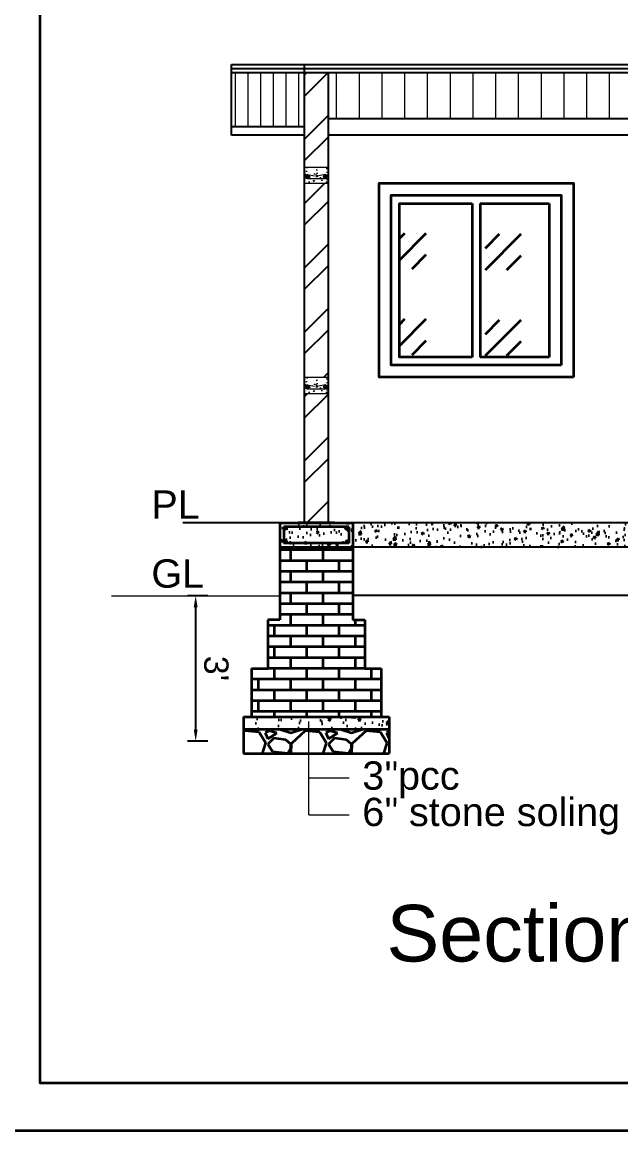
# Model space of a CAD drawing. Header units: inches. Extents: x 367408 to 422529, y -59171 to -41521.
# Drawn here: x 380590.4 to 380738.4, y -57853.4 to -57579.2 of the extents above; entities that cross this region are included whole.
import ezdxf

# ---------------------------------------------------------------- set-up
doc = ezdxf.new("R2010")
doc.units = ezdxf.units.IN
doc.header["$LTSCALE"] = 2
doc.header["$MEASUREMENT"] = 0
doc.header["$PDMODE"] = 34
doc.layers.get('0').update_dxf_attribs({"linetype": 'CONTINUOUS'})
doc.layers.get('DEFPOINTS').update_dxf_attribs({"color": 141, "linetype": 'CONTINUOUS'})
for name, color, linetype, lineweight in [('door', 20, 'CONTINUOUS', 35), ('steps', 253, 'CONTINUOUS', 20), ('WALL - A', 1, 'CONTINUOUS', 40)]:
    doc.layers.add(name, color=color, linetype=linetype, lineweight=lineweight)
doc.layers.add('Normal Wall', color=7, linetype='CONTINUOUS', lineweight=35, true_color=0xffaf89)
doc.styles.add('Lettring Text', font='arial.ttf')
doc.styles.get("Standard").update_dxf_attribs({"font": 'ARIALN.TTF'})
doc.dimstyles.new('Copy of Standard', dxfattribs={"dimtxt": 6, "dimasz": 2.875, "dimexe": 2, "dimexo": 4, "dimgap": 2, "dimtad": 1, "dimdec": 0, "dimrnd": 1, "dimzin": 0, "dimdsep": 46, "dimlunit": 4, "dimtxsty": 'Lettring Text', "dimcen": 0.1, "dimclrd": 7, "dimclre": 7, "dimclrt": 7, "dimazin": 0, "dimtfac": 0.645, "dimtdec": 0, "dimtmove": 1, "dimatfit": 0, "dimfxl": 3, "dimfxlon": 1, "dimtfillclr": 256, "dimtolj": 1, "dimtzin": 0, "dimlwd": -1, "dimlwe": -1, "dimarcsym": 2})
pattern_1 = [(45, (-4250.66, -1178.308), (-7.9549513, 7.9549513), []), (45, (-4245.356, -1178.308), (-7.9549513, 7.9549513), [])]
pattern_2 = [(228.0127875, (19617.466, -26972.2036), (-120, -135), [2.01804, -199.7863207]), (184.96974073, (19616.116, -26973.70356), (180, 15), [3.46302, -342.8388714]), (132.51044708, (19612.666, -26974.0036), (150, -165), [2.44182, -241.74048894]), (267.273689, (19606.816, -26977.7536), (15, 300), [3.15357, -312.2033706]), (292.83365418, (19606.666, -26980.9036), (-75, 180), [3.092325, -306.1405969]), (357.273689, (19607.866, -26983.7536), (-300, 15), [3.15357, -312.2033706]), (37.69424047, (19611.01603, -26983.90356), (-195, -150), [4.170435, -412.87272823]), (72.25532837, (19614.31603, -26981.35356), (105, 330), [3.93732, -389.79482245]), (121.42956562, (19615.516, -26977.6036), (-120, 195), [3.16425, -313.26109665]), (175.2363583, (19613.866, -26974.9036), (165, -15), [3.61248, -177.0114387]), (222.3974378, (19610.26603, -26974.60356), (-180, -165), [4.67172, -462.5006251]), (138.81407483, (19621.666, -26977.9036), (-105, 90), [1.594515, -157.8576722]), (171.4692344, (19620.466, -26976.8536), (195, -30), [3.033555, -300.32267124]), (225, (19617.466, -26976.404), (-2e-15, -15), [2.121315, -19.09188844]), (203.1985905, (19616.416, -26974.6036), (75, 30), [1.14237, -113.0942266]), (291.8014095, (19615.366, -26975.0536), (-15, 45), [1.615545, -79.1619271]), (30.9637565, (19615.966, -26976.5536), (45, 30), [2.623935, -84.8403434]), (161.5650512, (19618.216, -26975.2036), (30, -15), [1.897365, -45.5367999]), (16.38954033, (19606.666, -26975.0536), (150, 45), [2.658, -263.1426772]), (70.34617594, (19609.216, -26974.3036), (-60, -165), [2.229915, -220.7611162]), (293.1985905, (19618.216, -26972.2036), (-30, 75), [2.284725, -111.9518716]), (343.61045967, (19619.116, -26974.3036), (-150, 45), [2.658, -263.1426772]), (339.4439548, (19606.666, -26984.3536), (-75, 30), [2.5632, -125.5968562]), (294.77514057, (19609.066, -26985.2536), (-75, 165), [2.14767, -212.61964595]), (66.8014095, (19618.366, -26987.2036), (30, 75), [2.284725, -111.9518716]), (17.35402464, (19619.266, -26985.1036), (-195, -60), [2.514465, -248.9313542]), (69.4439548, (19611.016, -26987.2036), (-30, -75), [1.2816, -126.8784562]), (101.3099325, (19617.466, -26987.2036), (-15, 60), [0.76485, -75.7204427]), (165.9637565, (19617.316, -26986.4536), (45, -15), [3.092325, -58.7542594]), (186.00900596, (19614.316, -26985.7036), (150, 15), [2.86575, -283.7088476]), (303.6900675, (19615.966, -26977.9036), (-15, 30), [2.16333, -51.91993913]), (353.15722659, (19617.16603, -26979.70356), (255, -30), [3.77691, -373.91343936]), (60.9453959, (19620.916, -26980.1536), (-60, -105), [1.54434, -152.8901121]), (90, (19621.666, -26978.804), (-15, 15), [0.9, -14.1]), (120.25643716, (19614.016, -26985.2536), (60, -105), [2.08386, -206.30279984]), (48.0127875, (19612.966, -26983.4536), (120, 135), [4.03608, -197.7682807]), (0, (19615.666, -26980.454), (15, 15), [3.9, -11.1]), (325.30484647, (19619.566, -26980.4536), (150, -105), [2.37171, -234.7991145]), (254.0546041, (19621.516, -26981.8036), (-15, -60), [2.18403, -107.01761834]), (207.64597536, (19620.916, -26983.90356), (-285, -150), [3.555975, -352.04211273]), (175.42607874, (19617.76603, -26985.55356), (-195, 15), [3.761985, -372.4361011])]
pattern_3 = [(50, (316334.833, 58809.151), (5.73808146, -0.50201708), [0.6, -6.6]), (355, (316334.833, 58809.151), (-1.11001067, 6.01753707), [0.48, -5.28]), (100.4514, (316335.3113, 58809.1093), (4.62807505, 5.51551634), [0.50992152, -5.6091369]), (46.1842, (316334.833, 58810.751), (8.5379284, -1.3241521), [0.9, -9.9]), (96.6356, (316335.545, 58810.641), (7.47730164, 7.79294297), [0.7648823, -8.413704]), (351.1842, (316334.833, 58810.751), (7.47729556, 7.7929488), [0.72, -7.92]), (21, (316335.633, 58810.351), (4.77525642, -3.22095113), [0.6, -6.6]), (326, (316335.633, 58810.351), (1.94652266, 5.80120036), [0.48, -5.28]), (71.4514, (316336.031, 58810.083), (6.72178103, 2.58024397), [0.50992152, -5.6091369]), (37.5, (316334.8332, 58809.1512), (0.097278843, 2.66315083), [0, -5.216, 0, -5.36, 0, -5.3]), (7.5, (316334.8332, 58809.1512), (2.1045563, 3.155293695), [0, -3.056, 0, -5.096, 0, -2.02]), (327.5, (316333.0492, 58809.1512), (4.27057949, -0.180438974), [0, -2, 0, -6.24, 0, -8.28]), (317.5, (316332.249, 58809.151), (4.66548935, 0.80083986), [0, -2.6, 0, -4.144, 0, -5.88])]

# ---------------------------------------------------------------- blocks, each defined once
blk = doc.blocks.new('*D1038')
at = {"color": 7, "transparency": 16777216}
for p, q in [((380636.26, -57721.08), (380631.26, -57721.08)), ((380633.26, -57754.2), (380633.26, -57723.95)), ((380636.26, -57757.07), (380631.26, -57757.07))]:
    blk.add_line(p, q, dxfattribs=at)
at = {"color": 7, "linetype": 'ByBlock', "transparency": 16777216}
for points in [[(380633.74, -57723.95), (380632.78, -57723.95), (380633.26, -57721.08)], [(380633.74, -57754.2), (380632.79, -57754.2), (380633.26, -57757.07)]]:
    blk.add_solid(points, dxfattribs=at)
at = {"layer": 'DEFPOINTS', "color": 0, "linetype": 'ByBlock', "transparency": 16777216}
for p in [(380633.26, -57721.08), (380645.08, -57721.08), (380645.08, -57757.07)]:
    blk.add_point(p, dxfattribs=at)
at = {"color": 7, "linetype": 'ByBlock', "lineweight": 5, "transparency": 16777216, "insert": (380638.33, -57739.07), "char_height": 6, "attachment_point": 5, "rotation": 270.0012, "style": 'Lettring Text'}
blk.add_mtext("\\A1;3'", dxfattribs=at)

msp = doc.modelspace()

# ---------------------------------------------------------------- hatches: boundary and pattern name
at = {"linetype": 'ByBlock', "lineweight": 5}
h = msp.add_hatch(dxfattribs=at)
h.set_pattern_fill('AR-CONC', scale=0.5, style=0)
h.set_pattern_definition([(50, (-4413.4235, -1178.3082), (3.586300913, -0.313760675), [0.375, -4.125]), (355, (-4413.4235, -1178.3082), (-0.693756668, 3.76096067), [0.3, -3.3]), (100.4514445, (-4413.1246, -1178.3344), (2.892544234, 3.447199955), [0.31870096, -3.50571056]), (46.1842, (-4413.4235, -1177.3082), (5.336206653, -0.827596404), [0.5625, -6.1875]), (96.6356355, (-4412.979, -1177.377), (4.67330973, 4.870593004), [0.47805171, -5.2585688]), (351.184164, (-4413.4235, -1177.308), (4.673309725, 4.870593), [0.45, -4.950000005]), (21, (-4412.9235, -1177.5582), (2.98453526, -2.013094453), [0.375, -4.125]), (326, (-4412.9235, -1177.5582), (1.21657666, 3.625750225), [0.3, -3.3]), (71.4514447, (-4412.6748, -1177.726), (4.201111884, 1.612655764), [0.31870095, -3.50571056]), (37.5, (-4413.4235, -1178.3082), (0.0607992766, 1.664469269), [0, -3.26, 0, -3.35, 0, -3.3125]), (7.5, (-4413.4235, -1178.3082), (1.315347687, 1.9720585594), [0, -1.91, 0, -3.185, 0, -1.2625]), (327.5, (-4414.5385, -1178.3082), (2.669112181, -0.1127743587), [0, -1.25, 0, -3.9, 0, -5.175]), (317.5, (-4415.0385, -1178.3082), (2.915930847, 0.500524912), [0, -1.625, 0, -2.59, 0, -3.675])])
h.paths.add_polyline_path([(380666.08, -57615.07), (380660.08, -57615.07), (380660.08, -57619.07), (380666.08, -57619.07)])
h.paths.add_polyline_path([(380665.87, -57617.44, -0.424176), (380665.36, -57617.94), (380660.88, -57617.94, -0.424176), (380660.37, -57617.44, -1), (380661.36, -57617.44, -0.404321), (380660.88, -57617.94), (380665.36, -57617.94, -0.404321), (380664.88, -57617.44, -1)], flags=16)
for points in [[(380660.37, -57617.44, 0.404321), (380660.85, -57617.94), (380660.88, -57617.94, 0.404321), (380661.36, -57617.44, 0.315664), (380661.03, -57616.97), (380660.86, -57616.95, 0.414214)], [(380665.87, -57617.44, 0.414214), (380665.37, -57616.95), (380665.2, -57616.97, 0.315664), (380664.88, -57617.44, 1)], [(380660.37, -57669.44, 0.404321), (380660.85, -57669.94), (380660.88, -57669.94, 0.404321), (380661.36, -57669.44, 0.315664), (380661.03, -57668.97), (380660.86, -57668.95, 0.414214)], [(380665.87, -57669.44, 0.414214), (380665.37, -57668.95), (380665.2, -57668.97, 0.315664), (380664.88, -57669.44, 1)]]:
    msp.add_hatch(color=7, dxfattribs=at).paths.add_polyline_path(points)
h = msp.add_hatch(dxfattribs=at)
h.set_pattern_fill('AR-CONC', scale=0.5, style=0)
h.set_pattern_definition([(50, (-4413.4235, -1230.3082), (3.586300913, -0.313760675), [0.375, -4.125]), (355, (-4413.4235, -1230.3082), (-0.693756668, 3.76096067), [0.3, -3.3]), (100.4514445, (-4413.1246, -1230.3344), (2.892544234, 3.447199955), [0.31870096, -3.50571056]), (46.1842, (-4413.4235, -1229.3082), (5.336206653, -0.827596404), [0.5625, -6.1875]), (96.6356355, (-4412.979, -1229.377), (4.67330973, 4.870593004), [0.47805171, -5.2585688]), (351.184164, (-4413.4235, -1229.308), (4.673309725, 4.870593), [0.45, -4.950000005]), (21, (-4412.9235, -1229.5582), (2.98453526, -2.013094453), [0.375, -4.125]), (326, (-4412.9235, -1229.5582), (1.21657666, 3.625750225), [0.3, -3.3]), (71.4514447, (-4412.6748, -1229.726), (4.201111884, 1.612655764), [0.31870095, -3.50571056]), (37.5, (-4413.4235, -1230.3082), (0.0607992766, 1.664469269), [0, -3.26, 0, -3.35, 0, -3.3125]), (7.5, (-4413.4235, -1230.3082), (1.315347687, 1.9720585594), [0, -1.91, 0, -3.185, 0, -1.2625]), (327.5, (-4414.5385, -1230.3082), (2.669112181, -0.1127743587), [0, -1.25, 0, -3.9, 0, -5.175]), (317.5, (-4415.0385, -1230.3082), (2.915930847, 0.500524912), [0, -1.625, 0, -2.59, 0, -3.675])])
h.paths.add_polyline_path([(380666.08, -57667.07), (380660.08, -57667.07), (380660.08, -57671.07), (380666.08, -57671.07)])
h.paths.add_polyline_path([(380665.87, -57669.44, -0.424176), (380665.36, -57669.94), (380660.88, -57669.94, -0.424176), (380660.37, -57669.44, -1), (380661.36, -57669.44, -0.404321), (380660.88, -57669.94), (380665.36, -57669.94, -0.404321), (380664.88, -57669.44, -1)], flags=16)
at = {"layer": 'door', "ltscale": 0.5}
h = msp.add_hatch(dxfattribs=at)
h.set_pattern_fill('GOST_GLASS', color=256, scale=2.5)
h.set_pattern_definition([(45, (18253.844, -26987.204), (21.21320344, 0), [12.5, -17.5]), (45, (18259.147, -26987.204), (21.21320344, 0), [5, -25]), (45, (18253.844, -26981.9), (21.21320344, 0), [5, -25])])
h.paths.add_polyline_path([(380683.62, -57624.07), (380701.62, -57624.07), (380701.62, -57662.07), (380683.62, -57662.07)])
h = msp.add_hatch(dxfattribs=at)
h.set_pattern_fill('GOST_GLASS', color=256, scale=2.5)
h.set_pattern_definition([(45, (18234.844, -26987.389), (21.21320344, 0), [12.5, -17.5]), (45, (18240.147, -26987.389), (21.21320344, 0), [5, -25]), (45, (18234.844, -26982.085), (21.21320344, 0), [5, -25])])
h.paths.add_polyline_path([(380703.62, -57624.26), (380720.62, -57624.07), (380720.62, -57662.07), (380703.62, -57662.26)])
h = msp.add_hatch(dxfattribs=at)
h.set_pattern_fill('AR-CONC', color=256, scale=0.8, style=0)
h.set_pattern_definition(pattern_3)
h.paths.add_polyline_path([(380672.08, -57703.07), (380654.08, -57703.07), (380654.08, -57709.07), (380672.08, -57709.07), (380672.08, -57704.02)])
h.paths.add_polyline_path([(380671.08, -57704.02), (380671.08, -57708.07), (380655.08, -57708.07), (380655.08, -57704.02), (380655.38, -57704.02, -0.049683), (380655.45, -57704.02)], flags=16)
h.paths.add_polyline_path([(380671.07, -57704.36, -1), (380670.4, -57704.36, -1)], flags=0)
h.paths.add_polyline_path([(380671.08, -57707.74, -1), (380670.41, -57707.74, -1)], flags=16)
h.paths.add_polyline_path([(380655.75, -57707.74, -1), (380655.08, -57707.74, -1)], flags=16)
h = msp.add_hatch(dxfattribs=at)
h.set_pattern_fill('AR-CONC', color=256, scale=0.8, style=0)
h.set_pattern_definition([(50, (-4250.6595, -1178.3082), (5.73808146, -0.50201708), [0.6, -6.6]), (355, (-4250.6595, -1178.308), (-1.11001067, 6.01753707), [0.48, -5.28]), (100.4514445, (-4250.1814, -1178.35), (4.62807077, 5.51551993), [0.50992154, -5.6091369]), (46.1842, (-4250.6595, -1176.708), (8.53793065, -1.32415425), [0.9, -9.9]), (96.6356355, (-4249.948, -1176.819), (7.47729557, 7.7929488), [0.76488274, -8.41371008]), (351.184164, (-4250.6595, -1176.708), (7.47729556, 7.7929488), [0.72, -7.92]), (21, (-4249.8595, -1177.1082), (4.775256417, -3.220951125), [0.6, -6.6]), (326, (-4249.8595, -1177.108), (1.946522655, 5.80120036), [0.48, -5.28]), (71.4514447, (-4249.4616, -1177.3767), (6.72177901, 2.58024922), [0.50992152, -5.6091369]), (37.5, (-4250.6595, -1178.3082), (0.097278843, 2.663150831), [0, -5.216, 0, -5.36, 0, -5.3]), (7.5, (-4250.6595, -1178.3082), (2.1045563, 3.155293695), [0, -3.056, 0, -5.096, 0, -2.02]), (327.5, (-4252.4435, -1178.3082), (4.270579489, -0.180438974), [0, -2, 0, -6.24, 0, -8.28]), (317.5, (-4253.2435, -1178.3082), (4.665489355, 0.80083986), [0, -2.6, 0, -4.144, 0, -5.88])])
h.paths.add_polyline_path([(380672.08, -57703.07), (380672.08, -57709.07), (380768.16, -57709.07), (380768.16, -57703.07)])
h = msp.add_hatch(dxfattribs=at)
h.set_pattern_fill('AR-CONC', color=256, scale=0.8, style=0)
h.set_pattern_definition(pattern_3)
h.paths.add_polyline_path([(380671.08, -57704.02), (380655.08, -57704.02), (380655.08, -57708.07), (380671.08, -57708.07)])
h = msp.add_hatch(color=256, dxfattribs=at)
h.paths.add_polyline_path([(380655.75, -57704.35, 0.385424), (380655.45, -57704.02), (380655.38, -57704.02, 0.385424), (380655.08, -57704.35, 1)])
h.paths.add_polyline_path([(380655.08, -57707.74, 1), (380655.75, -57707.74, 1)])
h.paths.add_polyline_path([(380670.4, -57704.36, 1), (380671.07, -57704.36, 1)])
h.paths.add_polyline_path([(380670.41, -57707.74, 1), (380671.08, -57707.74, 1)])
at = {"layer": 'door', "ltscale": 0.5, "transparency": 33554648}
h = msp.add_hatch(dxfattribs=at)
h.set_pattern_fill('AR-BRSTD', color=256)
h.set_pattern_definition([(0, (225260.7592, -30815.6432), (0, 2.667), []), (90, (225260.759, -30815.643), (-4, 2.667), [2.667, -2.667])])
h.paths.add_polyline_path([(380672.08, -57709.07), (380654.08, -57709.07), (380654.08, -57727.07), (380672.08, -57727.07)])
h.paths.add_polyline_path([(380675.08, -57727.07), (380651.08, -57727.07), (380651.08, -57739.07), (380672.08, -57739.07), (380675.08, -57739.07)])
h.paths.add_polyline_path([(380679.08, -57739.07), (380672.08, -57739.07), (380651.08, -57739.07), (380647.08, -57739.07), (380647.08, -57751.07), (380679.08, -57751.07)])
at = {"layer": 'door', "ltscale": 0.5}
h = msp.add_hatch(dxfattribs=at)
h.set_pattern_fill('AR-CONC', color=256, style=0)
h.set_pattern_definition([(50, (375895.3406, 10691.81), (7.17260183, -0.62752135), [0.75, -8.25]), (355, (375895.3406, 10691.81), (-1.3875133, 7.5219213), [0.6, -6.6]), (100.4514, (375895.938, 10691.7576), (5.7850938, 6.8943954), [0.6374019, -7.0114211]), (46.1842, (375895.341, 10693.81), (10.6724105, -1.6551901), [1.125, -12.375]), (96.6356, (375896.23, 10693.672), (9.346627, 9.7411787), [0.9561029, -10.51713]), (351.1842, (375895.341, 10693.81), (9.3466195, 9.741186), [0.9, -9.9]), (21, (375896.3406, 10693.31), (5.9690705, -4.0261889), [0.75, -8.25]), (326, (375896.3406, 10693.31), (2.4331533, 7.25150045), [0.6, -6.6]), (71.4514, (375896.838, 10692.974), (8.4022263, 3.225305), [0.6374019, -7.0114211]), (37.5, (375895.3406, 10691.8098), (0.12159855, 3.32893854), [0, -6.52, 0, -6.7, 0, -6.625]), (7.5, (375895.3406, 10691.81), (2.63069537, 3.94411712), [0, -3.82, 0, -6.37, 0, -2.525]), (327.5, (375893.1106, 10691.8098), (5.33822436, -0.22554872), [0, -2.5, 0, -7.8, 0, -10.35]), (317.5, (375892.1106, 10691.81), (5.8318617, 1.00104982), [0, -3.25, 0, -5.18, 0, -7.35])])
h.paths.add_polyline_path([(380681.08, -57751.07), (380645.08, -57751.07), (380645.08, -57754.07), (380681.08, -57754.07)])
at = {"layer": 'door', "ltscale": 0.5, "transparency": 33554648}
h = msp.add_hatch(dxfattribs=at)
h.set_pattern_fill('GRAVEL', color=256, scale=15)
h.set_pattern_definition(pattern_2)
h.paths.add_polyline_path([(380661.23, -57754.07), (380645.08, -57754.07), (380645.08, -57760.07), (380661.23, -57760.07)])
h = msp.add_hatch(dxfattribs=at)
h.set_pattern_fill('GRAVEL', color=256, scale=15)
h.set_pattern_definition(pattern_2)
h.paths.add_polyline_path([(380681.08, -57760.07), (380681.08, -57754.07), (380661.23, -57754.07), (380661.23, -57760.07)])
at = {"layer": 'steps', "ltscale": 0.3}
h = msp.add_hatch(dxfattribs=at)
h.set_pattern_fill('ANSI31', scale=25, angle=45)
h.set_pattern_definition([(90, (-4250.6595, -1178.3082), (-3.125, 0), [])])
h.paths.add_polyline_path([(380660.08, -57591.69), (380642.08, -57591.69), (380642.08, -57605.16), (380660.08, -57605.16)])
h = msp.add_hatch(dxfattribs=at)
h.set_pattern_fill('ANSI31', scale=45, angle=45)
h.set_pattern_definition([(90, (-4250.6595, -1178.308), (-5.625, 0), [])])
h.paths.add_polyline_path([(380666.08, -57591.69), (380666.08, -57603.07), (380775.16, -57603.07), (380775.16, -57591.69)])
at = {"layer": 'WALL - A', "lineweight": 25}
h = msp.add_hatch(dxfattribs=at)
h.set_pattern_fill('ANSI32', color=256, scale=30, style=0)
h.set_pattern_definition(pattern_1)
h.paths.add_polyline_path([(380666.08, -57591.69), (380660.08, -57591.69), (380660.08, -57615.07), (380666.08, -57615.07)])
h = msp.add_hatch(dxfattribs=at)
h.set_pattern_fill('ANSI32', color=256, scale=30, style=0)
h.set_pattern_definition(pattern_1)
h.paths.add_polyline_path([(380660.08, -57667.07), (380666.08, -57667.07), (380666.08, -57619.07), (380660.08, -57619.07)])
h = msp.add_hatch(dxfattribs=at)
h.set_pattern_fill('ANSI32', color=256, scale=30, style=0)
h.set_pattern_definition(pattern_1)
h.paths.add_polyline_path([(380666.08, -57671.07), (380660.08, -57671.07), (380660.08, -57703.07), (380666.08, -57703.07)])

# ---------------------------------------------------------------- linework, layer by layer
at = {"ltscale": 0.5}
for p, q in [((380642.08, -57607.19), (380642.08, -57589.69)), ((380642.08, -57589.69), (380846.84, -57589.69)), ((380642.08, -57590.69), (380775.16, -57590.69)), ((380660.08, -57589.69), (380660.08, -57703.07)), ((380642.08, -57591.69), (380775.16, -57591.69)), ((380666.08, -57703.07), (380666.08, -57591.69)), ((380666.08, -57603.07), (380775.16, -57603.07)), ((380660.08, -57605.16), (380642.08, -57605.16)), ((380660.08, -57607.19), (380642.08, -57607.19)), ((380666.08, -57607.07), (380775.16, -57607.07)), ((380660.08, -57703.07), (380630.08, -57703.07)), ((380662.08, -57703.07), (380638.08, -57703.07)), ((380828.84, -57703.07), (380660.08, -57703.07)), ((380660.08, -57703.07), (380666.08, -57703.07)), ((380662.08, -57703.07), (380664.08, -57703.07)), ((380768.16, -57709.07), (380672.08, -57709.07)), ((380768.16, -57721.07), (380672.08, -57721.07))]:
    msp.add_line(p, q, dxfattribs=at)
at = {"color": 7, "linetype": 'ByBlock', "lineweight": 5}
for p, q in [((380660.08, -57615.07), (380666.08, -57615.07)), ((380660.85, -57617.94), (380665.37, -57617.94)), ((380660.86, -57616.95), (380662.61, -57617.25)), ((380665.37, -57616.95), (380663.62, -57617.25)), ((380660.08, -57619.07), (380666.08, -57619.07)), ((380660.08, -57619.07), (380666.08, -57619.07)), ((380660.08, -57667.07), (380666.08, -57667.07)), ((380660.85, -57669.94), (380665.37, -57669.94)), ((380660.86, -57668.95), (380662.61, -57669.25)), ((380665.37, -57668.95), (380663.62, -57669.25)), ((380660.08, -57671.07), (380666.08, -57671.07)), ((380660.08, -57671.07), (380666.08, -57671.07)), ((380661.23, -57775.23), (380661.23, -57752.17)), ((380661.23, -57766.14), (380671.23, -57766.14)), ((380661.23, -57775.23), (380671.23, -57775.23))]:
    msp.add_line(p, q, dxfattribs=at)
at = {"color": 7, "linetype": 'ByBlock', "lineweight": 5, "ltscale": 10}
msp.add_line((380612.45, -57721.08), (380654.08, -57721.08), dxfattribs=at)
at = {"color": 7, "linetype": 'ByBlock', "lineweight": 5}
for centre in [(380660.86, -57617.44), (380665.37, -57617.44), (380660.86, -57669.44), (380665.37, -57669.44)]:
    msp.add_circle(centre, 0.496, dxfattribs=at)
at = {"layer": 'door', "ltscale": 0.5}
for p, q in [((380701.62, -57624.07), (380701.62, -57662.07)), ((380703.62, -57624.07), (380703.62, -57662.07)), ((380720.62, -57624.07), (380720.62, -57662.07)), ((380654.08, -57703.07), (380672.08, -57703.07)), ((380654.08, -57703.07), (380654.08, -57727.07)), ((380658.58, -57703.07), (380667.58, -57703.07)), ((380658.58, -57703.07), (380667.58, -57703.07)), ((380667.58, -57703.07), (380658.58, -57703.07)), ((380658.58, -57703.07), (380667.58, -57703.07)), ((380672.08, -57703.07), (380672.08, -57727.07)), ((380671.08, -57704.02), (380655.08, -57704.02)), ((380655.08, -57704.02), (380655.08, -57708.07)), ((380670.57, -57704.02), (380670.08, -57704.67)), ((380671.08, -57704.47), (380670.57, -57705.13)), ((380671.08, -57704.02), (380671.08, -57708.07)), ((380671.08, -57708.07), (380655.08, -57708.07)), ((380654.08, -57709.07), (380672.08, -57709.07)), ((380651.08, -57727.07), (380651.08, -57739.07)), ((380654.08, -57727.07), (380651.08, -57727.07)), ((380672.08, -57727.07), (380675.08, -57727.07)), ((380675.08, -57727.07), (380675.08, -57739.07)), ((380647.08, -57739.07), (380651.08, -57739.07)), ((380647.08, -57739.07), (380647.08, -57751.07)), ((380675.08, -57739.07), (380679.08, -57739.07)), ((380679.08, -57739.07), (380679.08, -57751.07)), ((380645.08, -57751.07), (380681.08, -57751.07)), ((380645.08, -57751.07), (380645.08, -57760.07)), ((380681.08, -57751.07), (380681.08, -57760.07)), ((380645.08, -57754.07), (380681.08, -57754.07)), ((380645.08, -57760.07), (380681.08, -57760.07))]:
    msp.add_line(p, q, dxfattribs=at)
for points in [[(380726.62, -57667.07), (380678.62, -57667.07), (380678.62, -57619.07), (380726.62, -57619.07)], [(380723.62, -57664.07), (380681.62, -57664.07), (380681.62, -57622.07), (380723.62, -57622.07)]]:
    msp.add_lwpolyline(points, close=True, dxfattribs=at)
for points in [[(380701.62, -57662.07), (380683.62, -57662.07), (380683.62, -57624.07), (380701.62, -57624.07)], [(380703.62, -57624.07), (380720.62, -57624.07)], [(380720.62, -57662.07), (380703.62, -57662.07)]]:
    msp.add_lwpolyline(points, dxfattribs=at)
for centre in [(380655.41, -57704.35), (380670.74, -57704.36), (380655.41, -57707.74), (380670.75, -57707.74)]:
    msp.add_circle(centre, 0.335, dxfattribs=at)
at = {"layer": 'Normal Wall'}
for points in [[(380570.93, -57102.89), (381628.93, -57102.89), (381628.93, -57853.41), (380570.93, -57853.41)], [(381617.03, -57114.79), (380594.74, -57114.79), (380594.74, -57841.51), (381617.03, -57841.51)], [(381617.03, -57114.79), (380594.74, -57114.79), (380594.74, -57841.51), (381617.03, -57841.51)]]:
    msp.add_lwpolyline(points, close=True, dxfattribs=at)
at = {"layer": 'Normal Wall', "color": 3}
msp.add_lwpolyline([(380570.93, -57102.89), (381628.93, -57102.89), (381628.93, -57853.41), (380570.93, -57853.41)], close=True, dxfattribs=at)

# ---------------------------------------------------------------- texts
at = {"color": 7, "linetype": 'ByBlock', "lineweight": 5}
for s, insert, char_height, width, attachment_point in [('{\\fArial CE|b0|i0|c0|p34;PL}', (380622.3, -57695.04), 7, 174.1012, 1), ('{\\fArial CE|b0|i0|c0|p34;GL}', (380622.3, -57712.09), 7, 174.1012, 1), ("{\\fArial CE|b0|i0|c238|p34;3'}'{\\fArial CE|b0|i0|c238|p34;pcc}", (380674.44, -57762.05), 7, 174.1012, 1), ("{\\fArial CE|b0|i0|c0|p34;6\\fArial CE|b0|i0|c238|p34;'}'{\\fArial CE|b0|i0|c238|p34; \\fArial CE|b0|i0|c0|p34;stone\\fArial CE|b0|i0|c238|p34; soling}", (380674.44, -57771.05), 7, 174.1012, 1), ('{\\fArial CE|b0|i0|c0|p34;Section at A-A}', (380742.92, -57804.64), 14, 235.547, 5)]:
    msp.add_mtext(s, dxfattribs=dict(at, insert=insert, char_height=char_height, width=width, attachment_point=attachment_point))

# ---------------------------------------------------------------- dimensions: what is measured, and where the dimension line sits
dim = msp.add_aligned_dim(p1=(380645.08, -57757.07), p2=(380645.08, -57721.08), distance=11.82, dimstyle='Copy of Standard', dxfattribs=at)
dim.commit()
dim.dimension.update_dxf_attribs({"geometry": '*D1038', "text_midpoint": (380638.33, -57739.07)})

doc.saveas('drawing.dxf')
